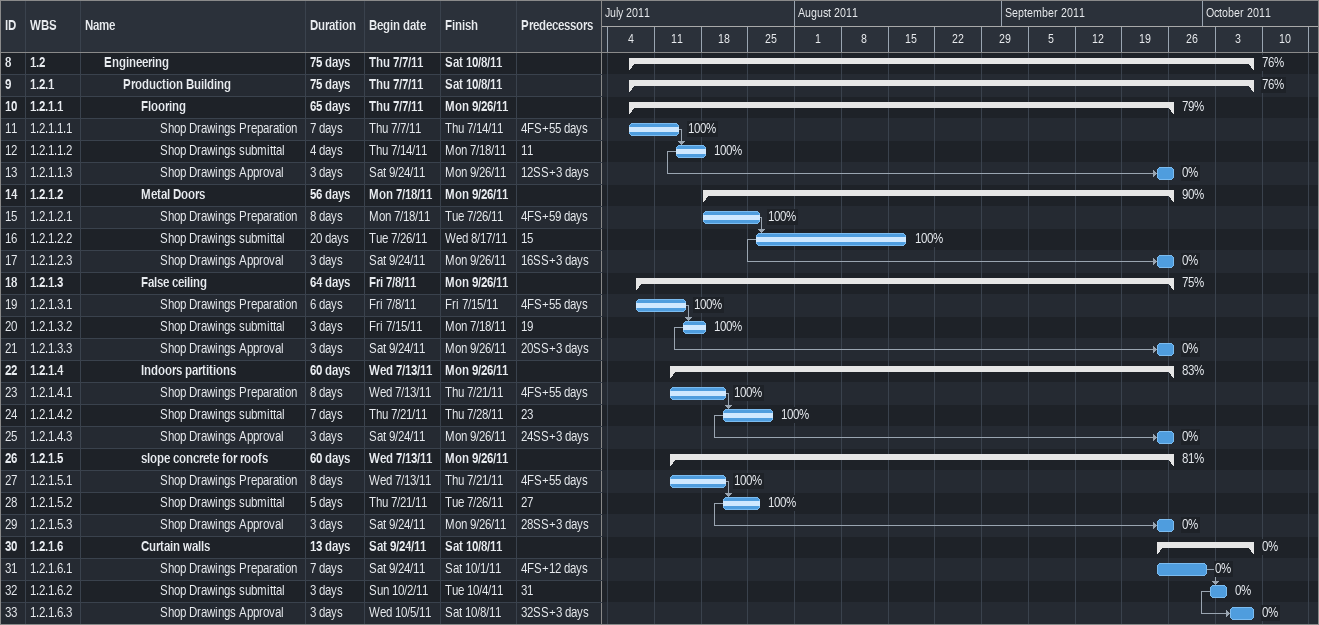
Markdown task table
| ID | WBS | Task | Duration | Start | Finish | Predecessors | % complete |
|---|---|---|---|---|---|---|---|
| 8 | 1.2 | **Engineering** | 75d | 2011-07-07 | 2011-10-08 |  | 76 |
| 9 | 1.2.1 | **Production Building** | 75d | 2011-07-07 | 2011-10-08 |  | 76 |
| 10 | 1.2.1.1 | **Flooring** | 65d | 2011-07-07 | 2011-09-26 |  | 79 |
| 11 | 1.2.1.1.1 | Shop Drawings Preparation | 7d | 2011-07-07 | 2011-07-14 | 4FS+55d | 100 |
| 12 | 1.2.1.1.2 | Shop Drawings submittal | 4d | 2011-07-14 | 2011-07-18 | 11 | 100 |
| 13 | 1.2.1.1.3 | Shop Drawings Approval | 3d | 2011-09-24 | 2011-09-26 | 12SS+3d | 0 |
| 14 | 1.2.1.2 | **Metal Doors** | 56d | 2011-07-18 | 2011-09-26 |  | 90 |
| 15 | 1.2.1.2.1 | Shop Drawings Preparation | 8d | 2011-07-18 | 2011-07-26 | 4FS+59d | 100 |
| 16 | 1.2.1.2.2 | Shop Drawings submittal | 20d | 2011-07-26 | 2011-08-17 | 15 | 100 |
| 17 | 1.2.1.2.3 | Shop Drawings Approval | 3d | 2011-09-24 | 2011-09-26 | 16SS+3d | 0 |
| 18 | 1.2.1.3 | **False ceiling** | 64d | 2011-07-08 | 2011-09-26 |  | 75 |
| 19 | 1.2.1.3.1 | Shop Drawings Preparation | 6d | 2011-07-08 | 2011-07-15 | 4FS+55d | 100 |
| 20 | 1.2.1.3.2 | Shop Drawings submittal | 3d | 2011-07-15 | 2011-07-18 | 19 | 100 |
| 21 | 1.2.1.3.3 | Shop Drawings Approval | 3d | 2011-09-24 | 2011-09-26 | 20SS+3d | 0 |
| 22 | 1.2.1.4 | **Indoors partitions** | 60d | 2011-07-13 | 2011-09-26 |  | 83 |
| 23 | 1.2.1.4.1 | Shop Drawings Preparation | 8d | 2011-07-13 | 2011-07-21 | 4FS+55d | 100 |
| 24 | 1.2.1.4.2 | Shop Drawings submittal | 7d | 2011-07-21 | 2011-07-28 | 23 | 100 |
| 25 | 1.2.1.4.3 | Shop Drawings Approval | 3d | 2011-09-24 | 2011-09-26 | 24SS+3d | 0 |
| 26 | 1.2.1.5 | **slope concrete for roofs** | 60d | 2011-07-13 | 2011-09-26 |  | 81 |
| 27 | 1.2.1.5.1 | Shop Drawings Preparation | 8d | 2011-07-13 | 2011-07-21 | 4FS+55d | 100 |
| 28 | 1.2.1.5.2 | Shop Drawings submittal | 5d | 2011-07-21 | 2011-07-26 | 27 | 100 |
| 29 | 1.2.1.5.3 | Shop Drawings Approval | 3d | 2011-09-24 | 2011-09-26 | 28SS+3d | 0 |
| 30 | 1.2.1.6 | **Curtain walls** | 13d | 2011-09-24 | 2011-10-08 |  | 0 |
| 31 | 1.2.1.6.1 | Shop Drawings Preparation | 7d | 2011-09-24 | 2011-10-01 | 4FS+12d | 0 |
| 32 | 1.2.1.6.2 | Shop Drawings submittal | 3d | 2011-10-02 | 2011-10-04 | 31 | 0 |
| 33 | 1.2.1.6.3 | Shop Drawings Approval | 3d | 2011-10-05 | 2011-10-08 | 32SS+3d | 0 |
